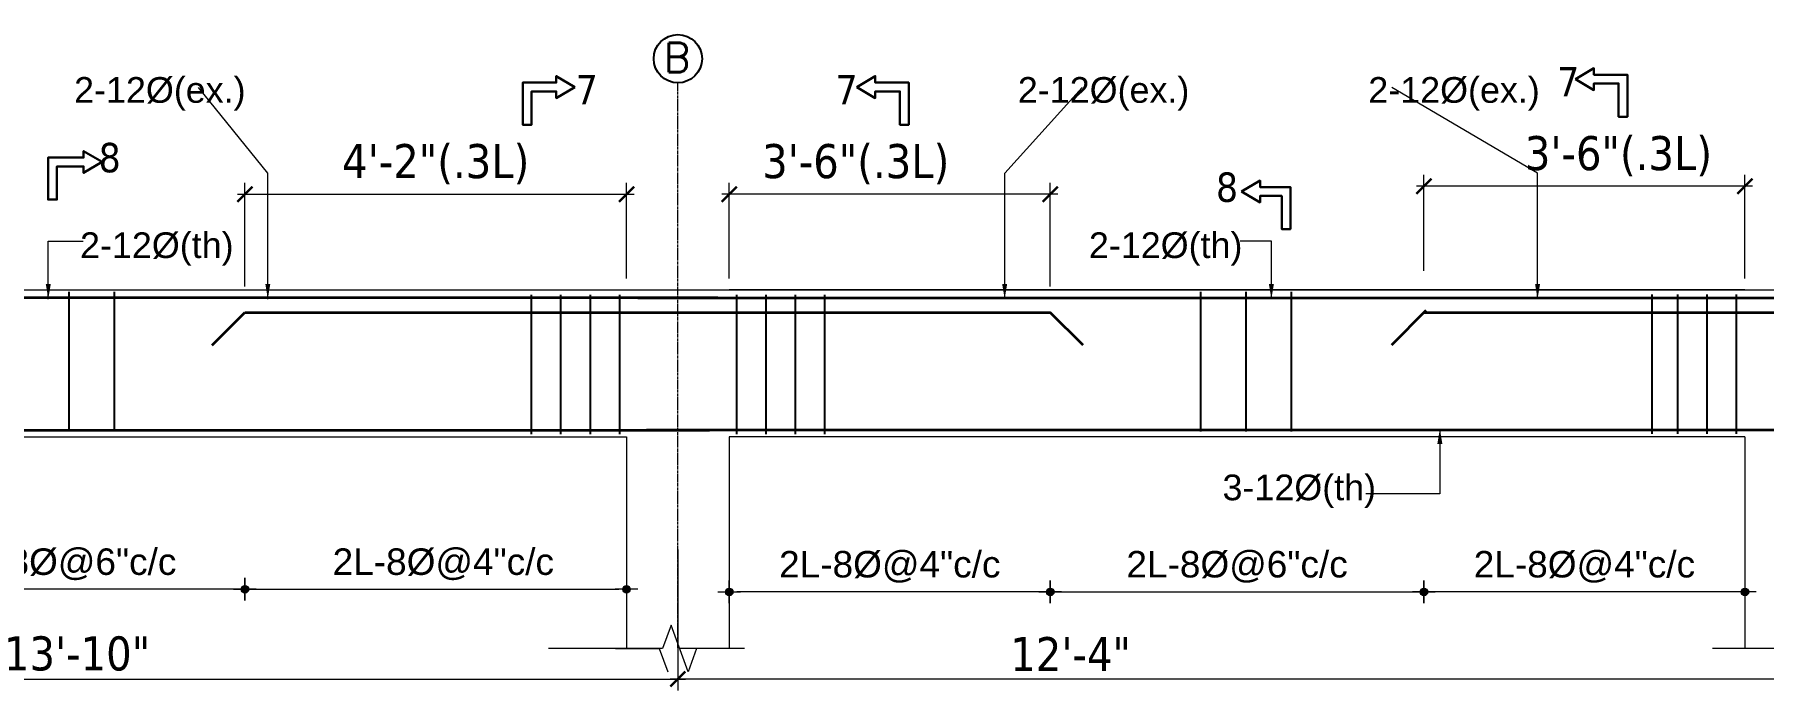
# Model space of a CAD drawing. Header units: inches. Extents: x 130993 to 274375, y -5108 to 103559.
# Drawn here: x 177449.1 to 177906, y 48942.4 to 49115.7 of the extents above; entities that cross this region are included whole.
import ezdxf

# ---------------------------------------------------------------- set-up
doc = ezdxf.new("R2010")
doc.units = ezdxf.units.IN
doc.header["$MEASUREMENT"] = 0
doc.header["$PDMODE"] = 2
doc.header["$PDSIZE"] = -3
doc.linetypes.add('CENTER2', pattern=[1.125, 0.75, -0.125, 0.125, -0.125])
for name, color, linetype, lineweight in [('Cen line', 5, 'CENTER2', 9), ('DIM', 5, 'Continuous', 9), ('DIMENSION', 142, 'Continuous', 20), ('HATCH', 9, 'Continuous', 9), ('LINE', 1, 'Continuous', 15), ('PLAN Stairs', 156, 'Continuous', 25), ('REN-1', 7, 'Continuous', 35), ('TEXT', 181, 'Continuous', 13), ('wall', 1, 'Continuous', 30)]:
    doc.layers.add(name, color=color, linetype=linetype, lineweight=lineweight)
doc.layers.add('STIRRUPS', color=7, linetype='Continuous')
doc.layers.add('T-TEXT', color=1, linetype='Continuous')
doc.styles.add('Arial', font='arial.ttf', dxfattribs={"width": 0.8, "height": 200})
doc.styles.add('ramon', font='arial.ttf', dxfattribs={"height": 7})
doc.styles.get("Standard").update_dxf_attribs({"font": 'txt.shx', "height": 6})
doc.styles.add('TAHOMA', font='tahoma.ttf', dxfattribs={"height": 9})
doc.dimstyles.new('1-4', dxfattribs={"dimscale": 0, "dimtxt": 8, "dimasz": 4, "dimexe": 3, "dimexo": 3, "dimgap": 2, "dimtad": 1, "dimdec": 0, "dimlfac": 0.5, "dimzin": 3, "dimdsep": 46, "dimlunit": 4, "dimtxsty": 'TAHOMA', "dimblk1": 'ARCHTICK', "dimblk2": 'ARCHTICK', "dimsah": 1, "dimcen": 0, "dimdle": 2, "dimclrd": 6, "dimclre": 6, "dimclrt": 7, "dimadec": 0, "dimazin": 0, "dimtfac": 0.333333, "dimtdec": 0, "dimtmove": 1, "dimatfit": 2, "dimfxl": 1, "dimtolj": 1, "dimtzin": 0, "dimlwd": -1, "dimlwe": -1, "dimarcsym": 0})
doc.dimstyles.new('s4', dxfattribs={"dimtxt": 6, "dimasz": 2, "dimexe": 6, "dimexo": 18, "dimgap": 1.9375, "dimtad": 1, "dimdec": 0, "dimlfac": 0.5, "dimzin": 3, "dimdsep": 46, "dimlunit": 4, "dimtxsty": 'ramon', "dimblk": 'dot 2', "dimcen": 0.09375, "dimse1": 1, "dimse2": 1, "dimclrd": 1, "dimclre": 1, "dimclrt": 256, "dimadec": 0, "dimazin": 0, "dimtfac": 0.75, "dimtdec": 0, "dimtix": 1, "dimtmove": 1, "dimatfit": 3, "dimldrblk": 'DOT', "dimfxl": 1, "dimtolj": 1, "dimtzin": 0, "dimlwd": 9, "dimlwe": 9, "dimarcsym": 0})

# ---------------------------------------------------------------- blocks, each defined once
blk = doc.blocks.new('_ArchTick')
at = {"color": 0, "linetype": 'ByBlock', "const_width": 0.15}
blk.add_lwpolyline([(-0.5, -0.5), (0.5, 0.5)], dxfattribs=at)
blk = doc.blocks.new('*D981')
at = {"layer": 'Defpoints', "color": 0}
for p in [(177619.09, 48982.61), (177914.68, 48982.61), (177619.09, 48945.42)]:
    blk.add_point(p, dxfattribs=at)
at = {"layer": 'DIMENSION', "color": 6}
for p, q in [((177619.09, 48979.61), (177619.09, 48942.42)), ((177914.68, 48979.61), (177914.68, 48942.42)), ((177916.68, 48945.42), (177617.09, 48945.42))]:
    blk.add_line(p, q, dxfattribs=at)
at = {"layer": 'DIMENSION', "color": 6, "xscale": 4, "yscale": 4, "zscale": 4, "rotation": 180}
blk.add_blockref('_ArchTick', (177619.09, 48945.42), dxfattribs=at)
at = {"layer": 'DIMENSION', "color": 6, "xscale": 4, "yscale": 4, "zscale": 4}
blk.add_blockref('_ArchTick', (177914.68, 48945.42), dxfattribs=at)
at = {"layer": 'DIMENSION', "color": 7, "insert": (177722.88, 48952.01), "char_height": 9, "attachment_point": 5, "style": 'TAHOMA'}
blk.add_mtext('\\A1;12\'-4"', dxfattribs=at)
blk = doc.blocks.new('*D982')
at = {"layer": 'Defpoints', "color": 0}
for p in [(177632.67, 49073.52), (177632.67, 49048.23), (177717.51, 49046.12)]:
    blk.add_point(p, dxfattribs=at)
at = {"layer": 'DIM', "color": 6}
for p, q in [((177632.67, 49051.23), (177632.67, 49076.52)), ((177717.51, 49049.12), (177717.51, 49076.52)), ((177719.51, 49073.52), (177630.67, 49073.52))]:
    blk.add_line(p, q, dxfattribs=at)
at = {"layer": 'DIM', "color": 6, "xscale": 4, "yscale": 4, "zscale": 4, "rotation": 180}
blk.add_blockref('_ArchTick', (177632.67, 49073.52), dxfattribs=at)
at = {"layer": 'DIM', "color": 6, "xscale": 4, "yscale": 4, "zscale": 4}
blk.add_blockref('_ArchTick', (177717.51, 49073.52), dxfattribs=at)
at = {"layer": 'DIM', "color": 7, "insert": (177666.09, 49081.47), "char_height": 9, "attachment_point": 5, "style": 'TAHOMA'}
blk.add_mtext('\\A1;3\'-6"(.3L)', dxfattribs=at)
blk = doc.blocks.new('*D983')
at = {"layer": 'Defpoints', "color": 0}
for p in [(177816.26, 49075.63), (177816.26, 49050.33), (177901.1, 49048.23)]:
    blk.add_point(p, dxfattribs=at)
at = {"layer": 'DIM', "color": 6}
for p, q in [((177816.26, 49053.33), (177816.26, 49078.63)), ((177901.1, 49051.23), (177901.1, 49078.63)), ((177903.1, 49075.63), (177814.26, 49075.63))]:
    blk.add_line(p, q, dxfattribs=at)
at = {"layer": 'DIM', "color": 6, "xscale": 4, "yscale": 4, "zscale": 4, "rotation": 180}
blk.add_blockref('_ArchTick', (177816.26, 49075.63), dxfattribs=at)
at = {"layer": 'DIM', "color": 6, "xscale": 4, "yscale": 4, "zscale": 4}
blk.add_blockref('_ArchTick', (177901.1, 49075.63), dxfattribs=at)
at = {"layer": 'DIM', "color": 7, "insert": (177867.68, 49083.58), "char_height": 9, "attachment_point": 5, "style": 'TAHOMA'}
blk.add_mtext('\\A1;3\'-6"(.3L)', dxfattribs=at)
blk = doc.blocks.new('*D984')
at = {"layer": 'Defpoints', "color": 0}
for p in [(177287.5, 48982.61), (177619.09, 48982.61), (177619.09, 48945.42)]:
    blk.add_point(p, dxfattribs=at)
at = {"layer": 'DIMENSION', "color": 6}
for p, q in [((177287.5, 48979.61), (177287.5, 48942.42)), ((177619.09, 48979.61), (177619.09, 48942.42)), ((177285.5, 48945.42), (177621.09, 48945.42))]:
    blk.add_line(p, q, dxfattribs=at)
at = {"layer": 'DIMENSION', "color": 6, "xscale": 4, "yscale": 4, "zscale": 4, "rotation": 180}
blk.add_blockref('_ArchTick', (177287.5, 48945.42), dxfattribs=at)
at = {"layer": 'DIMENSION', "color": 6, "xscale": 4, "yscale": 4, "zscale": 4}
blk.add_blockref('_ArchTick', (177619.09, 48945.42), dxfattribs=at)
at = {"layer": 'DIMENSION', "color": 7, "insert": (177460.29, 48952.11), "char_height": 9, "attachment_point": 5, "style": 'TAHOMA'}
blk.add_mtext('\\A1;13\'-10"', dxfattribs=at)
blk = doc.blocks.new('*D985')
at = {"layer": 'Defpoints', "color": 0}
for p in [(177605.51, 49073.52), (177605.51, 49048.23), (177504.66, 49046.12)]:
    blk.add_point(p, dxfattribs=at)
at = {"layer": 'DIM', "color": 6}
for p, q in [((177504.66, 49049.12), (177504.66, 49076.52)), ((177605.51, 49051.23), (177605.51, 49076.52)), ((177502.66, 49073.52), (177607.51, 49073.52))]:
    blk.add_line(p, q, dxfattribs=at)
at = {"layer": 'DIM', "color": 6, "xscale": 4, "yscale": 4, "zscale": 4, "rotation": 180}
blk.add_blockref('_ArchTick', (177504.66, 49073.52), dxfattribs=at)
at = {"layer": 'DIM', "color": 6, "xscale": 4, "yscale": 4, "zscale": 4}
blk.add_blockref('_ArchTick', (177605.51, 49073.52), dxfattribs=at)
at = {"layer": 'DIM', "color": 7, "insert": (177555.09, 49081.47), "char_height": 9, "attachment_point": 5, "style": 'TAHOMA'}
blk.add_mtext('\\A1;4\'-2"(.3L)', dxfattribs=at)
blk = doc.blocks.new('dot1')
at = {"layer": 'HATCH'}
h = blk.add_hatch(color=256, dxfattribs=at)
edge = h.paths.add_edge_path()
edge.add_arc((0, 0), 1, 0, 360)
for p, q in [((3, 0), (-3, 0)), ((0, 3), (0, -3))]:
    blk.add_line(p, q, dxfattribs=at)
blk.add_circle((0, 0), 1, dxfattribs=at)
blk = doc.blocks.new('dot 2')
at = {"layer": 'HATCH', "xscale": 0.5, "yscale": 0.5, "zscale": 0.5}
blk.add_blockref('dot1', (0, 0), dxfattribs=at)
blk = doc.blocks.new('*D987')
at = {"layer": 'Defpoints', "color": 0}
for p in [(177816.26, 49046.12), (177901.1, 49009.43), (177816.26, 48968.46)]:
    blk.add_point(p, dxfattribs=at)
at = {"layer": 'PLAN Stairs', "color": 1, "lineweight": 9}
blk.add_line((177899.1, 48968.46), (177818.26, 48968.46), dxfattribs=at)
at = {"layer": 'PLAN Stairs', "color": 1, "lineweight": 9, "xscale": 2, "yscale": 2, "zscale": 2, "rotation": 180}
blk.add_blockref('dot 2', (177816.26, 48968.46), dxfattribs=at)
at = {"layer": 'PLAN Stairs', "color": 1, "lineweight": 9, "xscale": 2, "yscale": 2, "zscale": 2}
blk.add_blockref('dot 2', (177901.1, 48968.46), dxfattribs=at)
at = {"layer": 'PLAN Stairs', "insert": (177858.68, 48975.06), "char_height": 7, "attachment_point": 5, "style": 'ramon'}
blk.add_mtext('\\A1;2L-8%%C@4"c/c', dxfattribs=at)
blk = doc.blocks.new('_Dot')
at = {"color": 0, "linetype": 'ByBlock', "lineweight": -2}
blk.add_line((-0.5, 0), (-1, 0), dxfattribs=at)
at = {"color": 0, "linetype": 'ByBlock', "const_width": 0.5}
blk.add_lwpolyline([(-0.25, 0, 1), (0.25, 0, 1)], format="xyb", close=True, dxfattribs=at)
blk = doc.blocks.new('*D988')
at = {"layer": 'Defpoints', "color": 0}
for p in [(177717.51, 49046.12), (177816.26, 49046.12), (177816.26, 48968.46)]:
    blk.add_point(p, dxfattribs=at)
at = {"layer": 'PLAN Stairs', "color": 1, "lineweight": 9}
blk.add_line((177719.51, 48968.46), (177814.26, 48968.46), dxfattribs=at)
at = {"layer": 'PLAN Stairs', "color": 1, "lineweight": 9, "xscale": 2, "yscale": 2, "zscale": 2, "rotation": 180}
blk.add_blockref('dot 2', (177717.51, 48968.46), dxfattribs=at)
at = {"layer": 'PLAN Stairs', "color": 1, "lineweight": 9, "xscale": 2, "yscale": 2, "zscale": 2}
blk.add_blockref('dot 2', (177816.26, 48968.46), dxfattribs=at)
at = {"layer": 'PLAN Stairs', "insert": (177766.88, 48975.06), "char_height": 7, "attachment_point": 5, "style": 'ramon'}
blk.add_mtext('\\A1;2L-8%%C@6"c/c', dxfattribs=at)
blk = doc.blocks.new('*D989')
at = {"layer": 'Defpoints', "color": 0}
for p in [(177632.67, 49048.23), (177717.51, 49046.12), (177632.67, 48968.46)]:
    blk.add_point(p, dxfattribs=at)
at = {"layer": 'PLAN Stairs', "color": 1, "lineweight": 9}
blk.add_line((177715.51, 48968.46), (177634.67, 48968.46), dxfattribs=at)
at = {"layer": 'PLAN Stairs', "color": 1, "lineweight": 9, "xscale": 2, "yscale": 2, "zscale": 2, "rotation": 180}
blk.add_blockref('dot 2', (177632.67, 48968.46), dxfattribs=at)
at = {"layer": 'PLAN Stairs', "color": 1, "lineweight": 9, "xscale": 2, "yscale": 2, "zscale": 2}
blk.add_blockref('dot 2', (177717.51, 48968.46), dxfattribs=at)
at = {"layer": 'PLAN Stairs', "insert": (177675.09, 48975.06), "char_height": 7, "attachment_point": 5, "style": 'ramon'}
blk.add_mtext('\\A1;2L-8%%C@4"c/c', dxfattribs=at)
blk = doc.blocks.new('*D991')
at = {"layer": 'Defpoints', "color": 0}
for p in [(177401.92, 49046.8), (177504.66, 49046.8), (177401.92, 48969.14)]:
    blk.add_point(p, dxfattribs=at)
at = {"layer": 'PLAN Stairs', "color": 1, "lineweight": 9}
blk.add_line((177502.66, 48969.14), (177403.92, 48969.14), dxfattribs=at)
at = {"layer": 'PLAN Stairs', "color": 1, "lineweight": 9, "xscale": 2, "yscale": 2, "zscale": 2, "rotation": 180}
blk.add_blockref('dot 2', (177401.92, 48969.14), dxfattribs=at)
at = {"layer": 'PLAN Stairs', "color": 1, "lineweight": 9, "xscale": 2, "yscale": 2, "zscale": 2}
blk.add_blockref('dot 2', (177504.66, 48969.14), dxfattribs=at)
at = {"layer": 'PLAN Stairs', "insert": (177457.29, 48975.74), "char_height": 7, "attachment_point": 5, "style": 'ramon'}
blk.add_mtext('\\A1;2L-8%%C@6"c/c', dxfattribs=at)
blk = doc.blocks.new('*D992')
at = {"layer": 'Defpoints', "color": 0}
for p in [(177504.66, 49046.8), (177605.51, 49048.91), (177605.51, 48969.14)]:
    blk.add_point(p, dxfattribs=at)
at = {"layer": 'PLAN Stairs', "color": 1, "lineweight": 9}
blk.add_line((177506.66, 48969.14), (177603.51, 48969.14), dxfattribs=at)
at = {"layer": 'PLAN Stairs', "color": 1, "lineweight": 9, "xscale": 2, "yscale": 2, "zscale": 2, "rotation": 180}
blk.add_blockref('dot 2', (177504.66, 48969.14), dxfattribs=at)
at = {"layer": 'PLAN Stairs', "color": 1, "lineweight": 9, "xscale": 2, "yscale": 2, "zscale": 2}
blk.add_blockref('dot 2', (177605.51, 48969.14), dxfattribs=at)
at = {"layer": 'PLAN Stairs', "insert": (177557.09, 48975.74), "char_height": 7, "attachment_point": 5, "style": 'ramon'}
blk.add_mtext('\\A1;2L-8%%C@4"c/c', dxfattribs=at)

msp = doc.modelspace()

# ---------------------------------------------------------------- linework, layer by layer
at = {"layer": 'Cen line'}
msp.add_line((177619.09, 48953.69), (177619.09, 49102.96), dxfattribs=at)
at = {"layer": 'DIMENSION'}
msp.add_lwpolyline([(177580.72, 49048.23), (177605.51, 49048.23)], dxfattribs=at)
at = {"layer": 'HATCH'}
for p, q in [((177617.28, 48959.66), (177615.03, 48953.49)), ((177621.77, 48947.32), (177617.28, 48959.66)), ((177621.77, 48947.32), (177617.28, 48959.66)), ((177614.16, 48953.49), (177616.4, 48947.32)), ((177624.02, 48953.49), (177621.77, 48947.32)), ((177624.02, 48953.49), (177621.77, 48947.32))]:
    msp.add_line(p, q, dxfattribs=at)
at = {"layer": 'HATCH', "linetype": 'Continuous'}
for points in [[(177610.4, 48953.49), (177584.91, 48953.49)], [(177615.03, 48953.49), (177601.54, 48953.49)], [(177615.03, 48953.49), (177601.54, 48953.49)], [(177602.62, 48953.49), (177614.16, 48953.49)], [(177636.74, 48953.49), (177619.39, 48953.49)], [(177635.55, 48953.49), (177624.02, 48953.49)], [(177635.55, 48953.49), (177624.02, 48953.49)], [(177905.99, 48953.49), (177892.5, 48953.49)], [(177910.62, 48953.49), (177897.13, 48953.49)]]:
    msp.add_lwpolyline(points, dxfattribs=at)
at = {"layer": 'LINE'}
for p, q in [((177287.5, 49048.23), (178259.85, 49048.23)), ((177901.1, 49048.23), (177632.67, 49048.23)), ((177301.08, 49009.43), (177605.51, 49009.43)), ((177605.51, 49009.43), (177605.51, 48953.49)), ((177605.51, 49009.43), (177605.51, 48953.49)), ((177605.51, 49009.43), (177605.51, 48953.49)), ((177605.51, 49009.43), (177605.51, 48953.49)), ((177605.51, 49009.43), (177605.51, 48953.49)), ((177632.67, 49009.43), (177632.67, 48953.49)), ((177901.1, 49009.43), (177632.67, 49009.43)), ((177632.67, 49009.43), (177632.67, 48953.49)), ((177901.1, 49009.43), (177901.1, 48953.49)), ((177901.1, 49009.43), (177901.1, 48953.49))]:
    msp.add_line(p, q, dxfattribs=at)
at = {"layer": 'REN-1'}
for p, q in [((177629.68, 49046.12), (177287.5, 49046.12)), ((177495.99, 49033.65), (177504.66, 49042.24)), ((177504.66, 49042.24), (177717.51, 49042.24)), ((177608.49, 49046.12), (178246.27, 49046.12)), ((177608.49, 49042.24), (177710.13, 49042.24)), ((177726.19, 49033.65), (177717.51, 49042.24)), ((177807.79, 49033.77), (177816.9, 49042.88)), ((177816.26, 49042.24), (178029.1, 49042.24)), ((177287.5, 49011.21), (177627.41, 49011.21)), ((178246.27, 49011.2), (177610.76, 49011.21))]:
    msp.add_line(p, q, dxfattribs=at)
at = {"layer": 'STIRRUPS'}
for p, q in [((177458.1, 49047.73), (177458.1, 49010.86)), ((177470.1, 49047.73), (177470.1, 49010.86)), ((177580.35, 49046.97), (177580.35, 49010.11)), ((177588.11, 49046.97), (177588.11, 49010.11)), ((177595.87, 49046.97), (177595.87, 49010.11)), ((177603.63, 49046.97), (177603.63, 49010.11)), ((177634.54, 49046.97), (177634.54, 49010.11)), ((177642.3, 49046.97), (177642.3, 49010.11)), ((177650.06, 49046.97), (177650.06, 49010.11)), ((177657.82, 49046.97), (177657.82, 49010.11)), ((177757.18, 49047.73), (177757.18, 49010.86)), ((177769.18, 49047.73), (177769.18, 49010.86)), ((177781.18, 49047.73), (177781.18, 49010.86)), ((177876.46, 49047.05), (177876.46, 49010.18)), ((177883.25, 49047.05), (177883.25, 49010.18)), ((177891.01, 49047.05), (177891.01, 49010.18)), ((177898.77, 49047.05), (177898.77, 49010.18))]:
    msp.add_line(p, q, dxfattribs=at)
at = {"layer": 'T-TEXT', "ltscale": 0.5}
msp.add_circle((177619.09, 49109.34), 6.38, dxfattribs=at)
at = {"layer": 'wall'}
for points in [[(177856.34, 49103.95), (177861.2, 49106.84), (177861.2, 49105.12), (177870.05, 49105.12), (177870.05, 49094.01), (177867.72, 49094.01), (177867.72, 49102.79), (177861.2, 49102.79), (177861.2, 49101.06)], [(177591.82, 49101.85), (177586.95, 49104.74), (177586.95, 49103.01), (177578.11, 49103.01), (177578.11, 49091.9), (177580.44, 49091.9), (177580.44, 49100.68), (177586.95, 49100.68), (177586.95, 49098.95)], [(177666.41, 49101.85), (177671.27, 49104.74), (177671.27, 49103.01), (177680.11, 49103.01), (177680.11, 49091.9), (177677.78, 49091.9), (177677.78, 49100.68), (177671.27, 49100.68), (177671.27, 49098.95)], [(177466.91, 49082.06), (177462.04, 49084.95), (177462.04, 49083.22), (177452.64, 49083.22), (177452.64, 49072.11), (177454.97, 49072.11), (177454.97, 49080.89), (177462.04, 49080.89), (177462.04, 49079.17)], [(177768.08, 49074.25), (177772.95, 49077.14), (177772.95, 49075.41), (177781, 49075.41), (177781, 49064.31), (177778.67, 49064.31), (177778.67, 49073.09), (177772.95, 49073.09), (177772.95, 49071.36)]]:
    msp.add_lwpolyline(points, close=True, dxfattribs=at)

# ---------------------------------------------------------------- texts
at = {"layer": 'DIMENSION', "style": 'TAHOMA'}
for s, p in [('7', (177851.51, 49099.4)), ('7', (177592.1, 49097.29)), ('7', (177660.78, 49097.29)), ('8', (177466.01, 49079.33)), ('8', (177761.31, 49071.52))]:
    msp.add_text(s, height=7.76, dxfattribs=at).set_placement(p)
at = {"layer": 'T-TEXT', "ltscale": 0.5, "insert": (177618.84, 49113.56), "char_height": 7.76, "width": 8.73, "attachment_point": 2}
msp.add_mtext('{\\C1;B}', dxfattribs=at)
at = {"layer": 'TEXT', "style": 'Arial'}
for s, p in [('2-12%%C(ex.)', (177459.51, 49097.69)), ('2-12%%C(ex.)', (177708.94, 49097.69)), ('2-12%%C(ex.)', (177801.56, 49097.69)), ('2-12%%C(th)', (177461.08, 49056.67)), ('2-12%%C(th)', (177727.71, 49056.67)), ('3-12%%C(th)', (177763.03, 48992.67))]:
    msp.add_text(s, height=6.79, dxfattribs=at).set_placement(p)

# ---------------------------------------------------------------- dimensions: what is measured, and where the dimension line sits
at = {"layer": 'DIM'}
for base, p1, p2, picture, middle in [((177816.26, 49075.63), (177901.1, 49048.23), (177816.26, 49050.33), '*D983', (177867.68, 49075.63)), ((177632.67, 49073.52), (177717.51, 49046.12), (177632.67, 49048.23), '*D982', (177666.09, 49073.52))]:
    dim = msp.add_linear_dim(base=base, p1=p1, p2=p2, angle=180, text='<>(.3L)', dimstyle='1-4', override={"dimscale": 1}, dxfattribs=at)
    dim.commit()
    dim.dimension.update_dxf_attribs({"geometry": picture, "text_midpoint": middle, "dimtype": 160})
dim = msp.add_linear_dim(base=(177605.51, 49073.52), p1=(177504.66, 49046.12), p2=(177605.51, 49048.23), text='<>(.3L)', dimstyle='1-4', override={"dimscale": 1}, dxfattribs=at)
dim.commit()
dim.dimension.update_dxf_attribs({"geometry": '*D985', "text_midpoint": (177555.09, 49073.52), "dimtype": 160})
at = {"layer": 'DIMENSION'}
dim = msp.add_linear_dim(base=(177619.09, 48945.42), p1=(177287.5, 48982.61), p2=(177619.09, 48982.61), dimstyle='1-4', override={"dimscale": 1}, dxfattribs=at)
dim.commit()
dim.dimension.update_dxf_attribs({"geometry": '*D984', "text_midpoint": (177460.29, 48945.42), "dimtype": 160})
dim = msp.add_linear_dim(base=(177619.09, 48945.42), p1=(177914.68, 48982.61), p2=(177619.09, 48982.61), angle=180, dimstyle='1-4', override={"dimscale": 1}, dxfattribs=at)
dim.commit()
dim.dimension.update_dxf_attribs({"geometry": '*D981', "text_midpoint": (177722.88, 48945.42), "dimtype": 160})
at = {"layer": 'PLAN Stairs'}
for base, p2, text, picture, middle in [((177401.92, 48969.14), (177401.92, 49046.8), '2L-8%%C@6"c/c', '*D991', (177457.29, 48969.14)), ((177605.51, 48969.14), (177605.51, 49048.91), '2L-8%%C@4"c/c', '*D992', (177557.09, 48969.14))]:
    dim = msp.add_linear_dim(base=base, p1=(177504.66, 49046.8), p2=p2, text=text, dimstyle='s4', dxfattribs=at)
    dim.commit()
    dim.dimension.update_dxf_attribs({"geometry": picture, "text_midpoint": middle, "dimtype": 160})
for base, p1, p2, text, picture, middle in [((177632.67, 48968.46), (177717.51, 49046.12), (177632.67, 49048.23), '2L-8%%C@4"c/c', '*D989', (177675.09, 48968.46)), ((177816.26, 48968.46), (177717.51, 49046.12), (177816.26, 49046.12), '2L-8%%C@6"c/c', '*D988', (177766.88, 48968.46)), ((177816.26, 48968.46), (177901.1, 49009.43), (177816.26, 49046.12), '2L-8%%C@4"c/c', '*D987', (177858.68, 48968.46))]:
    dim = msp.add_linear_dim(base=base, p1=p1, p2=p2, angle=180, text=text, dimstyle='s4', dxfattribs=at)
    dim.commit()
    dim.dimension.update_dxf_attribs({"geometry": picture, "text_midpoint": middle, "dimtype": 160})

# ---------------------------------------------------------------- leaders
at = {"layer": 'DIM'}
for points in [[(177510.71, 49045.83), (177510.71, 49079.14), (177492.39, 49101.71)], [(177705.46, 49045.83), (177705.46, 49079.14), (177725.97, 49101.71)], [(177846.3, 49045.83), (177846.3, 49079.14), (177807.79, 49101.71)], [(177452.69, 49045.8), (177452.69, 49061.16), (177461.87, 49061.16)], [(177775.95, 49045.8), (177775.95, 49061.16), (177767.67, 49061.16)], [(177820.48, 49011.57), (177820.48, 48994.4), (177800.87, 48994.4)]]:
    msp.add_leader(points, dimstyle='1-4', override={"dimscale": 1, "dimtad": 0, "dimfxl": 3}, dxfattribs=at)

doc.saveas('drawing.dxf')
